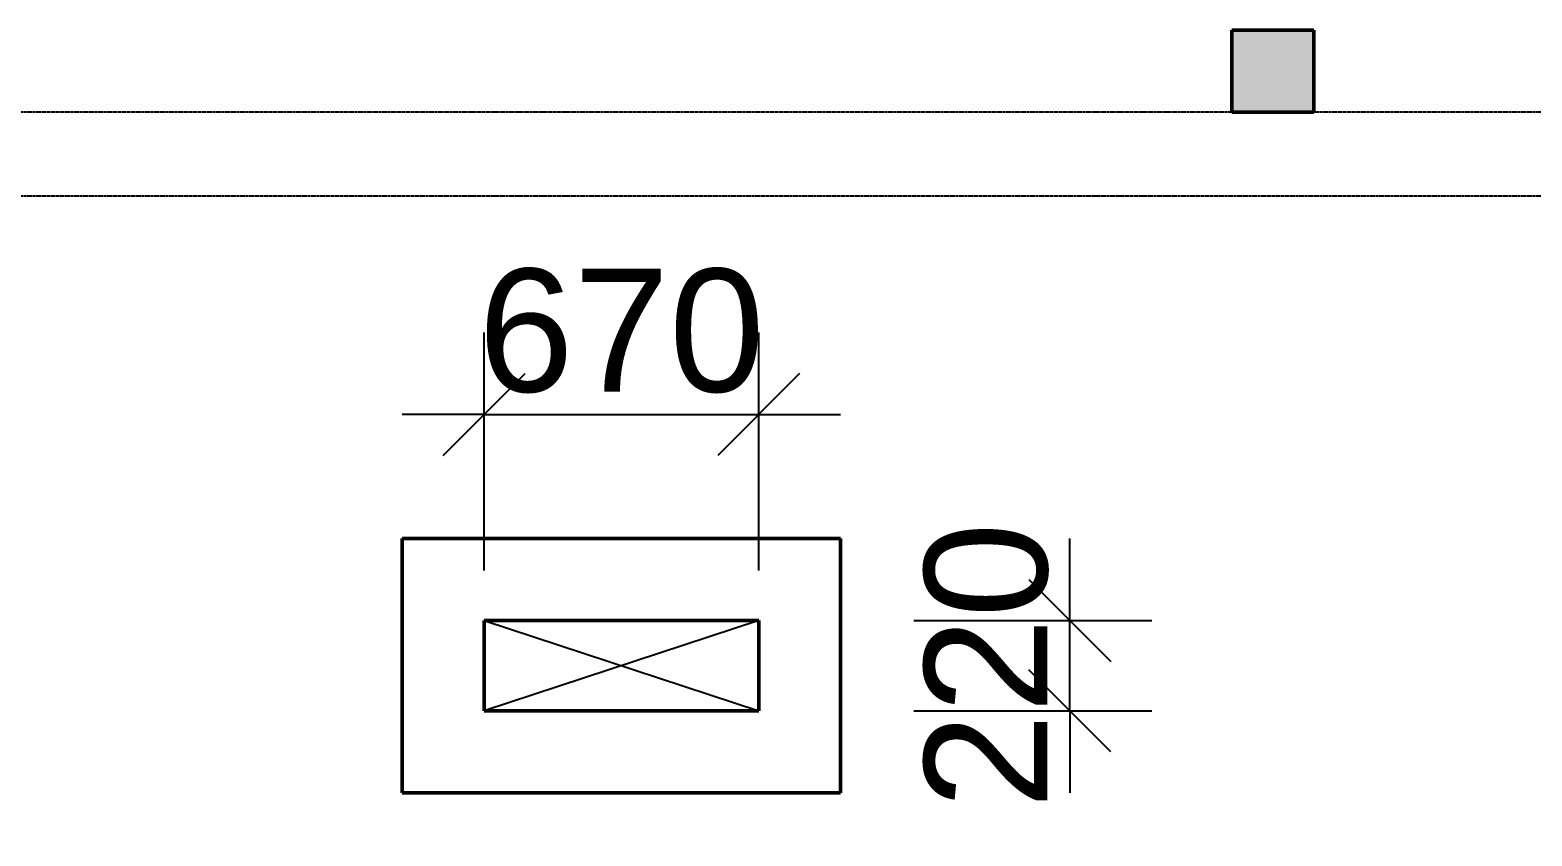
# Model space of a CAD drawing. Header units: millimetres. Extents: x -1379 to 1385823, y -4884429 to 548763.
# Drawn here: x 289917 to 293582, y -2312938 to -2310973 of the extents above; entities that cross this region are included whole.
import ezdxf

# ---------------------------------------------------------------- set-up
doc = ezdxf.new("R2010")
doc.units = ezdxf.units.MM
doc.linetypes.add('DPA_Overhead 100', pattern=[2.75, 1.75, -1])
doc.layers.add('000 - D I M', color=1, linetype='Continuous')
for name, color, linetype, lineweight in [('_ _ A-DETL-OPENING', 1, 'Continuous', 25), ('A-DETL-GENF', 2, 'Continuous', 35), ('A-DETL-MEDM', 4, 'Continuous', 50), ('A-FLOR-E', 2, 'Continuous', 35), ('A-FLOR-OVHD', 2, 'DPA_Overhead 100', 25), ('WALL-E', 2, 'Continuous', 50)]:
    doc.layers.add(name, color=color, linetype=linetype, lineweight=lineweight)
doc.styles.add('Arial_2', font='arial.ttf', dxfattribs={"height": 3})
doc.dimstyles.new('DPA-DIM-3_0_T-T', dxfattribs={"dimscale": 304.8, "dimtxt": 306.07782, "dimasz": 0.656168, "dimexe": 0.656168, "dimexo": 0.0625, "dimgap": 0.164042, "dimtad": 1, "dimdec": 0, "dimzin": 0, "dimdsep": 46, "dimtxsty": 'Arial_2', "dimblk1": 'OBLIQUE', "dimblk2": 'OBLIQUE', "dimsah": 1, "dimcen": 0.09, "dimdle": 0.656168, "dimadec": 8, "dimazin": 0, "dimtfac": 1, "dimtdec": 4, "dimtix": 1, "dimtmove": 0, "dimatfit": 3, "dimfxl": 1.312336, "dimfxlon": 1, "dimtvp": 1, "dimtolj": 1, "dimtzin": 0, "dimarcsym": 2})

# ---------------------------------------------------------------- blocks, each defined once
blk = doc.blocks.new('_Oblique')
at = {"color": 0, "linetype": 'ByBlock', "lineweight": -2}
blk.add_line((-0.5, -0.5), (0.5, 0.5), dxfattribs=at)
blk = doc.blocks.new('DIMBLOCK51-IV01 - LOWER ROOF LEVEL PLAN')
at = {"layer": '000 - D I M', "color": 0, "lineweight": -2, "transparency": 16777216}
for p, q in [((291025.2, -2312291.1), (291025.2, -2311710.2)), ((291695.2, -2312291.1), (291695.2, -2311710.2)), ((291025.2, -2311910.2), (290825.2, -2311910.2)), ((291025.2, -2311910.2), (291695.2, -2311910.2)), ((291695.2, -2311910.2), (291895.2, -2311910.2))]:
    blk.add_line(p, q, dxfattribs=at)
at = {"layer": 'Defpoints', "color": 0, "transparency": 16777216}
for p in [(291695.2, -2311910.2), (291025.2, -2312310.2), (291695.2, -2312310.2)]:
    blk.add_point(p, dxfattribs=at)
at = {"layer": '000 - D I M', "color": 0, "lineweight": -2, "transparency": 16777216, "xscale": 200, "yscale": 200, "zscale": 200}
blk.add_blockref('_Oblique', (291025.2, -2311910.2), dxfattribs=at)
at = {"layer": '000 - D I M', "color": 0, "lineweight": -2, "transparency": 16777216, "xscale": 200, "yscale": 200, "zscale": 200, "rotation": 180}
blk.add_blockref('_Oblique', (291695.2, -2311910.2), dxfattribs=at)
at = {"layer": '000 - D I M', "color": 0, "transparency": 16777216, "insert": (291360.2, -2311707), "char_height": 300, "width": 830.648, "attachment_point": 5, "style": 'Arial_2'}
blk.add_mtext('\\A1;670', dxfattribs=at)
blk = doc.blocks.new('DIMBLOCK52-IV01 - LOWER ROOF LEVEL PLAN')
at = {"layer": '000 - D I M', "color": 0, "lineweight": -2, "transparency": 16777216}
for p, q in [((292454.5, -2312412.7), (292454.5, -2312212.7)), ((292073.6, -2312412.7), (292654.5, -2312412.7)), ((292454.5, -2312632.7), (292454.5, -2312412.7)), ((292073.6, -2312632.7), (292654.5, -2312632.7)), ((292454.5, -2312632.7), (292454.5, -2312832.7))]:
    blk.add_line(p, q, dxfattribs=at)
at = {"layer": 'Defpoints', "color": 0, "transparency": 16777216}
for p in [(292054.5, -2312412.7), (292454.5, -2312412.7), (292054.5, -2312632.7)]:
    blk.add_point(p, dxfattribs=at)
at = {"layer": '000 - D I M', "color": 0, "lineweight": -2, "transparency": 16777216, "xscale": 200, "yscale": 200, "zscale": 200}
for p, rotation in [((292454.5, -2312412.7), 270), ((292454.5, -2312632.7), 90)]:
    blk.add_blockref('_Oblique', p, dxfattribs=dict(at, rotation=rotation))
at = {"layer": '000 - D I M', "color": 0, "transparency": 16777216, "insert": (292251.4, -2312522.7), "char_height": 300, "width": 830.648, "attachment_point": 5, "rotation": 90, "style": 'Arial_2'}
blk.add_mtext('\\A1;220', dxfattribs=at)

msp = doc.modelspace()

# ---------------------------------------------------------------- hatches: boundary and pattern name
at = {"layer": 'A-DETL-GENF', "lineweight": 25}
h = msp.add_hatch(dxfattribs=at)
h.set_pattern_fill('FP_2', color=55, style=0, pattern_type=2)
h.set_pattern_definition([(50, (63773.17, 7357.75), (728.7365, -63.75582), [76.2, -838.2]), (355, (63773.2, 7357.75), (-140.97162, 764.2276), [60.96, -670.56]), (100.451, (63833.9, 7352.44), (587.77, 700.46675), [64.76, -712.36]), (46.184, (63773.2, 7560.95), (1084.31624, -168.17096), [114.3, -1257.3]), (96.636, (63863.5, 7546.9), (949.6099, 989.70985), [97.14, -1068.54]), (351.184, (63773.2, 7561), (949.62055, 989.70115), [91.44, -1005.84]), (21, (63874.77, 7510.15), (606.45787, -409.06057), [76.2, -838.2]), (326, (63874.8, 7510.15), (247.20834, 736.75292), [60.96, -670.56]), (71.451, (63925.3, 7476.06), (853.66825, 327.68547), [64.76, -712.36]), (37.5, (63773.17, 7357.75), (12.354693, 338.22012), [33.528, -628.904, 33.528, -647.192, -673.1]), (37.5, (63773.17, 7357.75), (12.354693, 338.22012), [-1343.152, 33.528, -639.572]), (7.5, (63773.17, 7357.75), (267.278874, 400.722127), [33.528, -354.584, 33.528, -613.664, -256.54]), (7.5, (63773.17, 7357.75), (267.278874, 400.722127), [-1035.304, 33.528, -223.012]), (327.5, (63546.6, 7357.75), (542.36333, -22.915345), [33.528, -220.472, 33.528, -758.952, -1051.56]), (327.5, (63546.6, 7357.75), (542.36333, -22.915345), [-1046.48, 33.528, -1018.032]), (317.5, (63445, 7357.75), (592.51696, 101.70711), [33.528, -296.672, 33.528, -492.76, -746.76]), (317.5, (63445, 7357.75), (592.51696, 101.70711), [-856.488, 33.528, -713.232])])
h.paths.add_polyline_path([(284039.6, -2311172.7), (284039.6, -2310972.7), (283839.6, -2310972.7), (283839.6, -2311172.7)])
h.paths.add_polyline_path([(281074.1, -2311172.7), (281139.6, -2311172.7), (281139.6, -2310972.7), (280939.6, -2310972.7), (280939.6, -2311172.7)])
h.paths.add_polyline_path([(288539.6, -2311172.7), (288539.6, -2310972.7), (288339.6, -2310972.7), (288339.6, -2311172.7)])
h.paths.add_polyline_path([(296999.6, -2311172.7), (296999.6, -2310972.7), (296799.6, -2310972.7), (296799.6, -2311172.7)])
h.paths.add_polyline_path([(292849.6, -2311172.7), (293049.6, -2311172.7), (293049.6, -2310972.7), (292849.6, -2310972.7)])

# ---------------------------------------------------------------- linework, layer by layer
at = {"layer": '_ _ A-DETL-OPENING'}
for p, q in [((291695.2, -2312412.7), (291025.2, -2312632.7)), ((291025.2, -2312412.7), (291695.2, -2312632.7))]:
    msp.add_line(p, q, dxfattribs=at)
at = {"layer": 'A-DETL-MEDM'}
for p, q in [((292849.6, -2310972.7), (292849.6, -2311172.7)), ((293049.6, -2310972.7), (292849.6, -2310972.7)), ((293049.6, -2311172.7), (293049.6, -2310972.7)), ((292849.6, -2311172.7), (293049.6, -2311172.7))]:
    msp.add_line(p, q, dxfattribs=at)
at = {"layer": 'A-FLOR-E'}
for p, q in [((290825.2, -2312832.7), (290825.2, -2312212.7)), ((290825.2, -2312212.7), (291895.2, -2312212.7)), ((291895.2, -2312212.7), (291895.2, -2312832.7)), ((291695.2, -2312412.7), (291025.2, -2312412.7)), ((291025.2, -2312412.7), (291025.2, -2312632.7)), ((291025.2, -2312412.7), (291695.2, -2312412.7)), ((291025.2, -2312632.7), (291025.2, -2312412.7)), ((291695.2, -2312632.7), (291695.2, -2312412.7)), ((291695.2, -2312412.7), (291695.2, -2312632.7)), ((291025.2, -2312632.7), (291695.2, -2312632.7)), ((291695.2, -2312632.7), (291025.2, -2312632.7)), ((291895.2, -2312832.7), (290825.2, -2312832.7))]:
    msp.add_line(p, q, dxfattribs=at)
at = {"layer": 'A-FLOR-OVHD'}
for p, q in [((296799.6, -2311172.7), (281139.6, -2311172.7)), ((296799.6, -2311377.6), (281139.6, -2311377.6))]:
    msp.add_line(p, q, dxfattribs=at)
at = {"layer": 'WALL-E'}
for p, q in [((290825.2, -2312212.7), (290825.2, -2312632.7)), ((290825.2, -2312632.7), (290825.2, -2312212.7)), ((290825.2, -2312212.7), (291025.2, -2312212.7)), ((291025.2, -2312212.7), (290825.2, -2312212.7)), ((291025.2, -2312212.7), (291695.2, -2312212.7)), ((291695.2, -2312212.7), (291025.2, -2312212.7)), ((291695.2, -2312212.7), (291895.2, -2312212.7)), ((291895.2, -2312212.7), (291695.2, -2312212.7)), ((291895.2, -2312212.7), (291895.2, -2312632.7)), ((291895.2, -2312632.7), (291895.2, -2312212.7)), ((291025.2, -2312412.7), (291025.2, -2312632.7)), ((291025.2, -2312632.7), (291025.2, -2312412.7)), ((291025.2, -2312412.7), (291695.2, -2312412.7)), ((291695.2, -2312412.7), (291025.2, -2312412.7)), ((291695.2, -2312412.7), (291695.2, -2312632.7)), ((291695.2, -2312632.7), (291695.2, -2312412.7)), ((290825.2, -2312832.7), (290825.2, -2312632.7)), ((290825.2, -2312632.7), (290825.2, -2312832.7)), ((291025.2, -2312632.7), (291695.2, -2312632.7)), ((291695.2, -2312632.7), (291025.2, -2312632.7)), ((291895.2, -2312632.7), (291895.2, -2312832.7)), ((291895.2, -2312832.7), (291895.2, -2312632.7)), ((290825.2, -2312832.7), (291895.2, -2312832.7)), ((291895.2, -2312832.7), (290825.2, -2312832.7))]:
    msp.add_line(p, q, dxfattribs=at)

# ---------------------------------------------------------------- dimensions: what is measured, and where the dimension line sits
at = {"layer": '000 - D I M'}
dim = msp.add_linear_dim(base=(291695.2, -2311910.2), p1=(291025.2, -2312310.2), p2=(291695.2, -2312310.2), dimstyle='DPA-DIM-3_0_T-T', override={"dimpost": '<>', "dimfxl": 670}, dxfattribs=at)
dim.commit()
dim.dimension.update_dxf_attribs({"geometry": 'DIMBLOCK51-IV01 - LOWER ROOF LEVEL PLAN', "text_midpoint": (291360.2, -2311707)})
dim = msp.add_linear_dim(base=(292454.5, -2312412.7), p1=(292054.5, -2312632.7), p2=(292054.5, -2312412.7), angle=90, dimstyle='DPA-DIM-3_0_T-T', override={"dimpost": '<>', "dimfxl": 220}, dxfattribs=at)
dim.commit()
dim.dimension.update_dxf_attribs({"geometry": 'DIMBLOCK52-IV01 - LOWER ROOF LEVEL PLAN', "text_midpoint": (292251.4, -2312522.7)})

doc.saveas('drawing.dxf')
